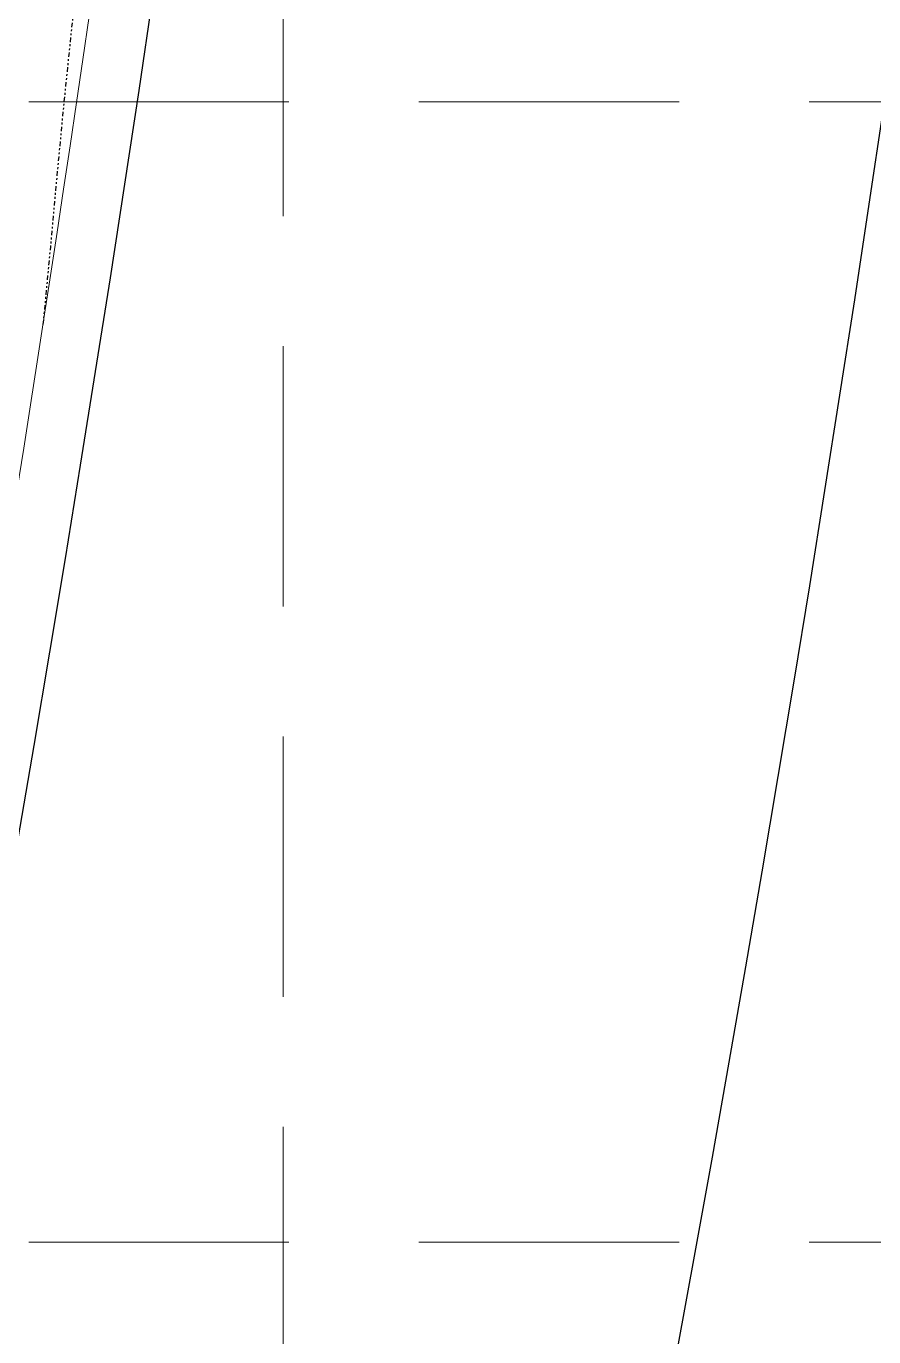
# Model space of a CAD drawing. Header units: feet. Extents: x 2175025 to 2179063, y 467811 to 470338.
# Drawn here: x 2176966.5 to 2177013.3, y 469699.1 to 469771.5 of the extents above; entities that cross this region are included whole.
import ezdxf

# ---------------------------------------------------------------- set-up
doc = ezdxf.new("R2010")
doc.units = ezdxf.units.FT
doc.header["$LTSCALE"] = 0.5
doc.header["$MEASUREMENT"] = 0
doc.linetypes.add('DIVIDE', pattern=[1.25, 0.5, -0.25, 0, -0.25, 0, -0.25])
doc.linetypes.add('HIDDEN', pattern=[0.375, 0.25, -0.125])
for name, color, linetype in [('EC', 35, 'DIVIDE'), ('GRID', 254, 'HIDDEN'), ('Luna West$0$Topo', 7, 'CONTINUOUS'), ('road', 3, 'CONTINUOUS')]:
    doc.layers.add(name, color=color, linetype=linetype)

msp = doc.modelspace()

# ---------------------------------------------------------------- linework, layer by layer
at = {"layer": 'EC', "color": 43, "elevation": 448, "flags": 128}
msp.add_lwpolyline([(2176967.43, 469755.049), (2176967.627, 469757.115), (2176967.841, 469759.359), (2176968.226, 469763.544), (2176968.568, 469767.137), (2176968.858, 469769.97), (2176969.089, 469772.173), (2176969.526, 469776.394), (2176970.173, 469782.407), (2176970.217, 469782.816), (2176970.245, 469783.067), (2176970.929, 469789.236), (2176971.215, 469791.735), (2176971.653, 469795.573), (2176971.954, 469798.194), (2176972.38, 469801.909), (2176972.692, 469804.604), (2176973.117, 469808.237), (2176973.463, 469811.191), (2176973.863, 469814.559), (2176974.233, 469817.697), (2176974.61, 469820.881), (2176975.005, 469824.259), (2176975.347, 469827.204), (2176975.778, 469830.99), (2176976.065, 469833.528), (2176976.557, 469838.003), (2176976.758, 469839.855), (2176977.261, 469844.922), (2176977.469, 469846.999), (2176977.938, 469851.772), (2176978.172, 469854.144), (2176978.615, 469858.72), (2176978.875, 469861.323), (2176979.274, 469865.366), (2176979.593, 469868.562), (2176979.932, 469871.98), (2176980.312, 469875.8), (2176980.59, 469878.591), (2176981.033, 469883.039), (2176981.248, 469885.201), (2176981.754, 469890.277), (2176981.906, 469891.793), (2176982.481, 469897.516)], dxfattribs=at)
at = {"layer": 'GRID', "color": 252, "linetype": 'HIDDEN', "lineweight": 0, "ltscale": 115}
for p, q in [((2176980.689, 470271.351), (2176980.689, 468066.073)), ((2175090.689, 469767.351), (2178996.689, 469767.351)), ((2175090.689, 469704.351), (2178996.689, 469704.351))]:
    msp.add_line(p, q, dxfattribs=at)
at = {"layer": 'Luna West$0$Topo', "color": 7}
for centre, radius, start, end in [((2175096.897, 470049.934), 1937.731, 344.020096, 4.233474), ((2175086.388, 470051.527), 1963.371, 344.063314, 4.09349), ((2175096.793, 470049.873), 1896.99, 344.01152, 4.27174)]:
    msp.add_arc(centre, radius, start, end, dxfattribs=at)
at = {"layer": 'road', "color": 7, "lineweight": 0, "flags": 128}
msp.add_lwpolyline([(2176981.649, 470246.941), (2176986.154, 470146.597, -0.025578), (2176987.521, 469957.002, -0.040857), (2176948.365, 469650.913, -0.016559), (2176918.349, 469529.321), (2176747.057, 468918.138, 0.010802), (2176728.654, 468847.916, 0.001482), (2176725.862, 468836.048, 0.018098), (2176697.468, 468689.923, 0.020774), (2176692.697, 468659.724, 0.013844), (2176688.022, 468621.931), (2176687.518, 468618.317, 0.009627), (2176680.285, 468544.244, 0.007066), (2176675.909, 468469.889, 0.005985), (2176673.846, 468406.83), (2176676.914, 468179.741)], format="xyb", dxfattribs=at)

doc.saveas('drawing.dxf')
